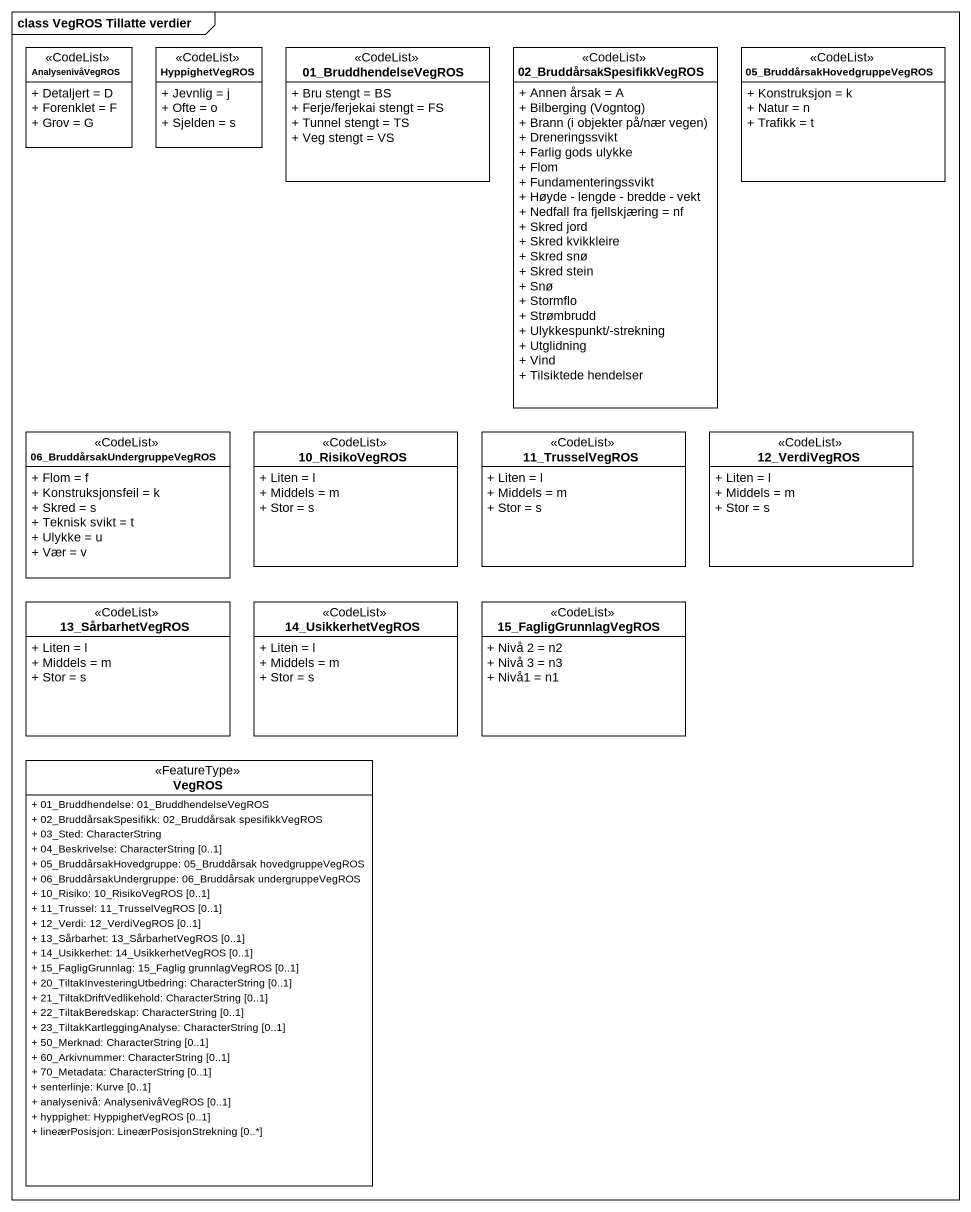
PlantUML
@startuml
mainframe class VegROS Tillatte verdier
hide circle
hide empty members
skinparam classAttributeIconSize 0
class AnalysenivåVegROS <<CodeList>> {
  + Detaljert = D
  + Forenklet = F
  + Grov = G
}
class HyppighetVegROS <<CodeList>> {
  + Jevnlig = j
  + Ofte = o
  + Sjelden = s
}
class "01_BruddhendelseVegROS" as c01_BruddhendelseVegROS <<CodeList>> {
  + Bru stengt = BS
  + Ferje/ferjekai stengt = FS
  + Tunnel stengt = TS
  + Veg stengt = VS
}
class "02_BruddårsakSpesifikkVegROS" as c02_BruddårsakSpesifikkVegROS <<CodeList>> {
  + Annen årsak = A
  {field} + Bilberging (Vogntog)
  {field} + Brann (i objekter på/nær vegen)
  + Dreneringssvikt
  + Farlig gods ulykke
  + Flom
  + Fundamenteringssvikt
  + Høyde - lengde - bredde - vekt
  + Nedfall fra fjellskjæring = nf
  + Skred jord
  + Skred kvikkleire
  + Skred snø
  + Skred stein
  + Snø
  + Stormflo
  + Strømbrudd
  + Ulykkespunkt/-strekning
  + Utglidning
  + Vind
  + Tilsiktede hendelser
}
class "05_BruddårsakHovedgruppeVegROS" as c05_BruddårsakHovedgruppeVegR <<CodeList>> {
  + Konstruksjon = k
  + Natur = n
  + Trafikk = t
}
class "06_BruddårsakUndergruppeVegROS" as c06_BruddårsakUndergruppeVegR <<CodeList>> {
  + Flom = f
  + Konstruksjonsfeil = k
  + Skred = s
  + Teknisk svikt = t
  + Ulykke = u
  + Vær = v
}
class "10_RisikoVegROS" as c10_RisikoVegROS <<CodeList>> {
  + Liten = l
  + Middels = m
  + Stor = s
}
class "11_TrusselVegROS" as c11_TrusselVegROS <<CodeList>> {
  + Liten = l
  + Middels = m
  + Stor = s
}
class "12_VerdiVegROS" as c12_VerdiVegROS <<CodeList>> {
  + Liten = l
  + Middels = m
  + Stor = s
}
class "13_SårbarhetVegROS" as c13_SårbarhetVegROS <<CodeList>> {
  + Liten = l
  + Middels = m
  + Stor = s
}
class "14_UsikkerhetVegROS" as c14_UsikkerhetVegROS <<CodeList>> {
  + Liten = l
  + Middels = m
  + Stor = s
}
class "15_FagligGrunnlagVegROS" as c15_FagligGrunnlagVegROS <<CodeList>> {
  + Nivå 2 = n2
  + Nivå 3 = n3
  + Nivå1 = n1
}
class VegROS <<FeatureType>> {
  + 01_Bruddhendelse: 01_BruddhendelseVegROS
  + 02_BruddårsakSpesifikk: 02_Bruddårsak spesifikkVegROS
  + 03_Sted: CharacterString
  + 04_Beskrivelse: CharacterString [0..1]
  + 05_BruddårsakHovedgruppe: 05_Bruddårsak hovedgruppeVegROS
  + 06_BruddårsakUndergruppe: 06_Bruddårsak undergruppeVegROS
  + 10_Risiko: 10_RisikoVegROS [0..1]
  + 11_Trussel: 11_TrusselVegROS [0..1]
  + 12_Verdi: 12_VerdiVegROS [0..1]
  + 13_Sårbarhet: 13_SårbarhetVegROS [0..1]
  + 14_Usikkerhet: 14_UsikkerhetVegROS [0..1]
  + 15_FagligGrunnlag: 15_Faglig grunnlagVegROS [0..1]
  + 20_TiltakInvesteringUtbedring: CharacterString [0..1]
  + 21_TiltakDriftVedlikehold: CharacterString [0..1]
  + 22_TiltakBeredskap: CharacterString [0..1]
  + 23_TiltakKartleggingAnalyse: CharacterString [0..1]
  + 50_Merknad: CharacterString [0..1]
  + 60_Arkivnummer: CharacterString [0..1]
  + 70_Metadata: CharacterString [0..1]
  + senterlinje: Kurve [0..1]
  + analysenivå: AnalysenivåVegROS [0..1]
  + hyppighet: HyppighetVegROS [0..1]
  + lineærPosisjon: LineærPosisjonStrekning [0..*]
}
@enduml
